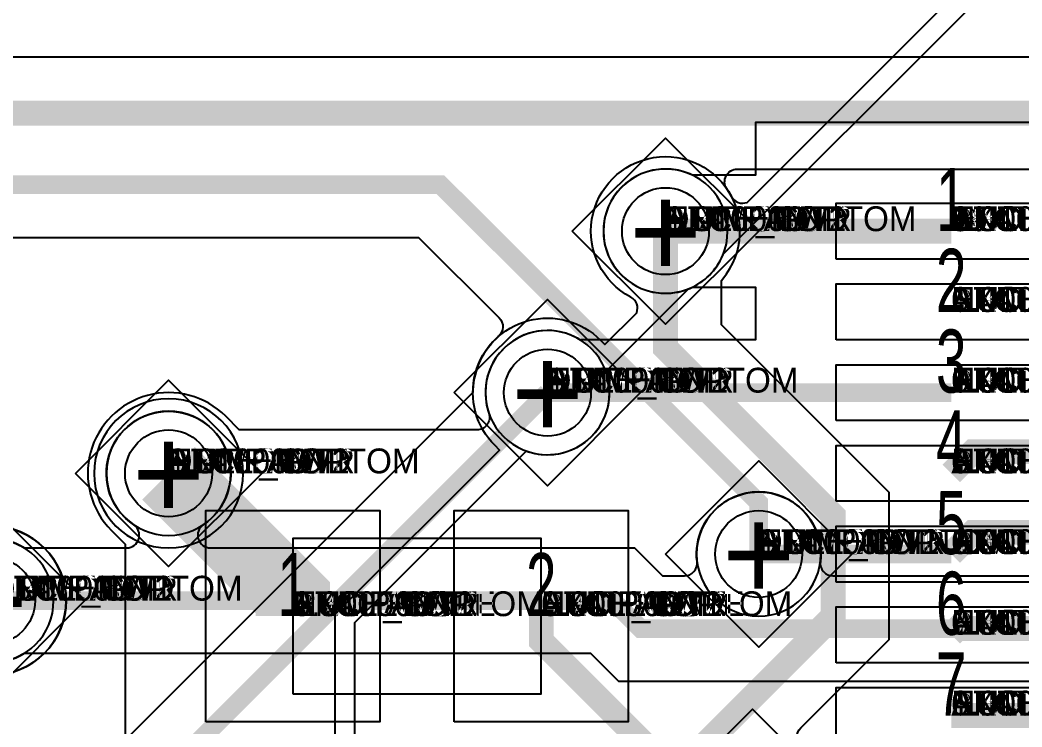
# Model space of a CAD drawing. Extents: x 0 to 323, y 0 to 320.
# Drawn here: x 84.2 to 92.27, y 82.71 to 88.4 of the extents above; entities that cross this region are included whole.
import ezdxf
from ezdxf.enums import TextEntityAlignment as Align

# ---------------------------------------------------------------- set-up
doc = ezdxf.new("R2010")
doc.units = 0
doc.header["$MEASUREMENT"] = 0
doc.layers.get('0').update_dxf_attribs({"linetype": 'CONTINUOUS'})
for name, color, linetype in [('CDN_FIGURES', 7, 'CONTINUOUS'), ('ETCH_BOTTOM', 7, 'CONTINUOUS'), ('ETCH_GND', 3, 'CONTINUOUS'), ('ETCH_INT1', 4, 'CONTINUOUS'), ('ETCH_INT2', 5, 'CONTINUOUS'), ('ETCH_PWR', 6, 'CONTINUOUS'), ('ETCH_TOP', 2, 'CONTINUOUS'), ('MANUFACTURING_NCLEGEND-1-6', 8, 'CONTINUOUS'), ('PACKAGE_GEOMETRY_ASSEMBLY_TOP', 11, 'CONTINUOUS'), ('PACKAGE_GEOMETRY_PIN_NUMBER', 9, 'CONTINUOUS')]:
    doc.layers.add(name, color=color, linetype=linetype)

# ---------------------------------------------------------------- blocks, each defined once
blk = doc.blocks.new('PAD_INFO')
for tag in ['SHAPE_TYPE', 'PAD_HEIGHT', 'PAD_LAYER', 'PAD_TYPE', 'PAD_WIDTH']:
    blk.add_attdef(tag, (0, 0), '', height=0.2)
at = {"flags": 2}
blk.add_attdef('CDN_TYPE', (0, 0), '', height=0.2, dxfattribs=at)
blk = doc.blocks.new('DRILL_INFO')
at = {"flags": 2}
blk.add_attdef('CDN_TYPE', (0, 0), '', height=0.2, dxfattribs=at)
for tag in ['FSHAPE', 'FCHAR', 'DRILL_HEIGHT', 'DIAMETER', 'PLATED', 'DRILL_WIDTH']:
    blk.add_attdef(tag, (0, 0), '', height=0.2)
blk = doc.blocks.new('VIA0700X0300')
at = {"layer": 'ETCH_BOTTOM'}
blk.add_circle((0, 0), 0.35, dxfattribs=at)
at = {"layer": 'ETCH_GND'}
blk.add_circle((0, 0), 0.35, dxfattribs=at)
at = {"layer": 'ETCH_INT1'}
blk.add_circle((0, 0), 0.35, dxfattribs=at)
at = {"layer": 'ETCH_INT2'}
blk.add_circle((0, 0), 0.35, dxfattribs=at)
at = {"layer": 'ETCH_PWR'}
blk.add_circle((0, 0), 0.35, dxfattribs=at)
at = {"layer": 'ETCH_TOP'}
blk.add_circle((0, 0), 0.35, dxfattribs=at)
ref = blk.add_blockref('PAD_INFO', (0, 0))
ref.add_attrib('PAD_LAYER', 'ETCH_TOP', (0, 0), dxfattribs={"height": 0.2})
ref.add_attrib('SHAPE_TYPE', 'NULL', (0, 0), dxfattribs={"height": 0.2})
ref.add_attrib('PAD_TYPE', 'ANTIPAD', (0, 0), dxfattribs={"height": 0.2})
ref.add_attrib('PAD_WIDTH', '0.000000', (0, 0), dxfattribs={"height": 0.2})
ref.add_attrib('PAD_HEIGHT', '0.000000', (0, 0), dxfattribs={"height": 0.2})
ref = blk.add_blockref('PAD_INFO', (0, 0))
ref.add_attrib('PAD_LAYER', 'ETCH_GND', (0, 0), dxfattribs={"height": 0.2})
ref.add_attrib('SHAPE_TYPE', 'NULL', (0, 0), dxfattribs={"height": 0.2})
ref.add_attrib('PAD_TYPE', 'ANTIPAD', (0, 0), dxfattribs={"height": 0.2})
ref.add_attrib('PAD_WIDTH', '0.000000', (0, 0), dxfattribs={"height": 0.2})
ref.add_attrib('PAD_HEIGHT', '0.000000', (0, 0), dxfattribs={"height": 0.2})
ref = blk.add_blockref('PAD_INFO', (0, 0))
ref.add_attrib('PAD_LAYER', 'ETCH_INT1', (0, 0), dxfattribs={"height": 0.2})
ref.add_attrib('SHAPE_TYPE', 'NULL', (0, 0), dxfattribs={"height": 0.2})
ref.add_attrib('PAD_TYPE', 'ANTIPAD', (0, 0), dxfattribs={"height": 0.2})
ref.add_attrib('PAD_WIDTH', '0.000000', (0, 0), dxfattribs={"height": 0.2})
ref.add_attrib('PAD_HEIGHT', '0.000000', (0, 0), dxfattribs={"height": 0.2})
ref = blk.add_blockref('PAD_INFO', (0, 0))
ref.add_attrib('PAD_LAYER', 'ETCH_INT2', (0, 0), dxfattribs={"height": 0.2})
ref.add_attrib('SHAPE_TYPE', 'NULL', (0, 0), dxfattribs={"height": 0.2})
ref.add_attrib('PAD_TYPE', 'ANTIPAD', (0, 0), dxfattribs={"height": 0.2})
ref.add_attrib('PAD_WIDTH', '0.000000', (0, 0), dxfattribs={"height": 0.2})
ref.add_attrib('PAD_HEIGHT', '0.000000', (0, 0), dxfattribs={"height": 0.2})
ref = blk.add_blockref('PAD_INFO', (0, 0))
ref.add_attrib('PAD_LAYER', 'ETCH_PWR', (0, 0), dxfattribs={"height": 0.2})
ref.add_attrib('SHAPE_TYPE', 'NULL', (0, 0), dxfattribs={"height": 0.2})
ref.add_attrib('PAD_TYPE', 'ANTIPAD', (0, 0), dxfattribs={"height": 0.2})
ref.add_attrib('PAD_WIDTH', '0.000000', (0, 0), dxfattribs={"height": 0.2})
ref.add_attrib('PAD_HEIGHT', '0.000000', (0, 0), dxfattribs={"height": 0.2})
ref = blk.add_blockref('PAD_INFO', (0, 0))
ref.add_attrib('PAD_LAYER', 'ETCH_BOTTOM', (0, 0), dxfattribs={"height": 0.2})
ref.add_attrib('SHAPE_TYPE', 'NULL', (0, 0), dxfattribs={"height": 0.2})
ref.add_attrib('PAD_TYPE', 'ANTIPAD', (0, 0), dxfattribs={"height": 0.2})
ref.add_attrib('PAD_WIDTH', '0.000000', (0, 0), dxfattribs={"height": 0.2})
ref.add_attrib('PAD_HEIGHT', '0.000000', (0, 0), dxfattribs={"height": 0.2})
ref = blk.add_blockref('PAD_INFO', (0, 0))
ref.add_attrib('PAD_LAYER', 'ETCH_TOP', (0, 0), dxfattribs={"height": 0.2})
ref.add_attrib('SHAPE_TYPE', 'NULL', (0, 0), dxfattribs={"height": 0.2})
ref.add_attrib('PAD_TYPE', 'THERMAL', (0, 0), dxfattribs={"height": 0.2})
ref.add_attrib('PAD_WIDTH', '0.000000', (0, 0), dxfattribs={"height": 0.2})
ref.add_attrib('PAD_HEIGHT', '0.000000', (0, 0), dxfattribs={"height": 0.2})
ref = blk.add_blockref('PAD_INFO', (0, 0))
ref.add_attrib('PAD_LAYER', 'ETCH_GND', (0, 0), dxfattribs={"height": 0.2})
ref.add_attrib('SHAPE_TYPE', 'NULL', (0, 0), dxfattribs={"height": 0.2})
ref.add_attrib('PAD_TYPE', 'THERMAL', (0, 0), dxfattribs={"height": 0.2})
ref.add_attrib('PAD_WIDTH', '0.000000', (0, 0), dxfattribs={"height": 0.2})
ref.add_attrib('PAD_HEIGHT', '0.000000', (0, 0), dxfattribs={"height": 0.2})
ref = blk.add_blockref('PAD_INFO', (0, 0))
ref.add_attrib('PAD_LAYER', 'ETCH_INT1', (0, 0), dxfattribs={"height": 0.2})
ref.add_attrib('SHAPE_TYPE', 'NULL', (0, 0), dxfattribs={"height": 0.2})
ref.add_attrib('PAD_TYPE', 'THERMAL', (0, 0), dxfattribs={"height": 0.2})
ref.add_attrib('PAD_WIDTH', '0.000000', (0, 0), dxfattribs={"height": 0.2})
ref.add_attrib('PAD_HEIGHT', '0.000000', (0, 0), dxfattribs={"height": 0.2})
ref = blk.add_blockref('PAD_INFO', (0, 0))
ref.add_attrib('PAD_LAYER', 'ETCH_INT2', (0, 0), dxfattribs={"height": 0.2})
ref.add_attrib('SHAPE_TYPE', 'NULL', (0, 0), dxfattribs={"height": 0.2})
ref.add_attrib('PAD_TYPE', 'THERMAL', (0, 0), dxfattribs={"height": 0.2})
ref.add_attrib('PAD_WIDTH', '0.000000', (0, 0), dxfattribs={"height": 0.2})
ref.add_attrib('PAD_HEIGHT', '0.000000', (0, 0), dxfattribs={"height": 0.2})
ref = blk.add_blockref('PAD_INFO', (0, 0))
ref.add_attrib('PAD_LAYER', 'ETCH_PWR', (0, 0), dxfattribs={"height": 0.2})
ref.add_attrib('SHAPE_TYPE', 'NULL', (0, 0), dxfattribs={"height": 0.2})
ref.add_attrib('PAD_TYPE', 'THERMAL', (0, 0), dxfattribs={"height": 0.2})
ref.add_attrib('PAD_WIDTH', '0.000000', (0, 0), dxfattribs={"height": 0.2})
ref.add_attrib('PAD_HEIGHT', '0.000000', (0, 0), dxfattribs={"height": 0.2})
ref = blk.add_blockref('PAD_INFO', (0, 0))
ref.add_attrib('PAD_LAYER', 'ETCH_BOTTOM', (0, 0), dxfattribs={"height": 0.2})
ref.add_attrib('SHAPE_TYPE', 'NULL', (0, 0), dxfattribs={"height": 0.2})
ref.add_attrib('PAD_TYPE', 'THERMAL', (0, 0), dxfattribs={"height": 0.2})
ref.add_attrib('PAD_WIDTH', '0.000000', (0, 0), dxfattribs={"height": 0.2})
ref.add_attrib('PAD_HEIGHT', '0.000000', (0, 0), dxfattribs={"height": 0.2})
ref = blk.add_blockref('PAD_INFO', (0, 0))
ref.add_attrib('PAD_LAYER', 'ETCH_TOP', (0, 0), dxfattribs={"height": 0.2})
ref.add_attrib('SHAPE_TYPE', 'CIRCLE', (0, 0), dxfattribs={"height": 0.2})
ref.add_attrib('PAD_TYPE', 'REGULAR', (0, 0), dxfattribs={"height": 0.2})
ref.add_attrib('PAD_WIDTH', '0.700000', (0, 0), dxfattribs={"height": 0.2})
ref.add_attrib('PAD_HEIGHT', '0.700000', (0, 0), dxfattribs={"height": 0.2})
ref = blk.add_blockref('PAD_INFO', (0, 0))
ref.add_attrib('PAD_LAYER', 'ETCH_GND', (0, 0), dxfattribs={"height": 0.2})
ref.add_attrib('SHAPE_TYPE', 'CIRCLE', (0, 0), dxfattribs={"height": 0.2})
ref.add_attrib('PAD_TYPE', 'REGULAR', (0, 0), dxfattribs={"height": 0.2})
ref.add_attrib('PAD_WIDTH', '0.700000', (0, 0), dxfattribs={"height": 0.2})
ref.add_attrib('PAD_HEIGHT', '0.700000', (0, 0), dxfattribs={"height": 0.2})
ref = blk.add_blockref('PAD_INFO', (0, 0))
ref.add_attrib('PAD_LAYER', 'ETCH_INT1', (0, 0), dxfattribs={"height": 0.2})
ref.add_attrib('SHAPE_TYPE', 'CIRCLE', (0, 0), dxfattribs={"height": 0.2})
ref.add_attrib('PAD_TYPE', 'REGULAR', (0, 0), dxfattribs={"height": 0.2})
ref.add_attrib('PAD_WIDTH', '0.700000', (0, 0), dxfattribs={"height": 0.2})
ref.add_attrib('PAD_HEIGHT', '0.700000', (0, 0), dxfattribs={"height": 0.2})
ref = blk.add_blockref('PAD_INFO', (0, 0))
ref.add_attrib('PAD_LAYER', 'ETCH_INT2', (0, 0), dxfattribs={"height": 0.2})
ref.add_attrib('SHAPE_TYPE', 'CIRCLE', (0, 0), dxfattribs={"height": 0.2})
ref.add_attrib('PAD_TYPE', 'REGULAR', (0, 0), dxfattribs={"height": 0.2})
ref.add_attrib('PAD_WIDTH', '0.700000', (0, 0), dxfattribs={"height": 0.2})
ref.add_attrib('PAD_HEIGHT', '0.700000', (0, 0), dxfattribs={"height": 0.2})
ref = blk.add_blockref('PAD_INFO', (0, 0))
ref.add_attrib('PAD_LAYER', 'ETCH_PWR', (0, 0), dxfattribs={"height": 0.2})
ref.add_attrib('SHAPE_TYPE', 'CIRCLE', (0, 0), dxfattribs={"height": 0.2})
ref.add_attrib('PAD_TYPE', 'REGULAR', (0, 0), dxfattribs={"height": 0.2})
ref.add_attrib('PAD_WIDTH', '0.700000', (0, 0), dxfattribs={"height": 0.2})
ref.add_attrib('PAD_HEIGHT', '0.700000', (0, 0), dxfattribs={"height": 0.2})
ref = blk.add_blockref('PAD_INFO', (0, 0))
ref.add_attrib('PAD_LAYER', 'ETCH_BOTTOM', (0, 0), dxfattribs={"height": 0.2})
ref.add_attrib('SHAPE_TYPE', 'CIRCLE', (0, 0), dxfattribs={"height": 0.2})
ref.add_attrib('PAD_TYPE', 'REGULAR', (0, 0), dxfattribs={"height": 0.2})
ref.add_attrib('PAD_WIDTH', '0.700000', (0, 0), dxfattribs={"height": 0.2})
ref.add_attrib('PAD_HEIGHT', '0.700000', (0, 0), dxfattribs={"height": 0.2})
ref = blk.add_blockref('DRILL_INFO', (0, 0))
ref.add_attrib('DIAMETER', '0.300000', (0, 0), dxfattribs={"height": 0.2})
ref.add_attrib('PLATED', 'PLATED', (0, 0), dxfattribs={"height": 0.2})
ref.add_attrib('FSHAPE', 'DIAMOND', (0, 0), dxfattribs={"height": 0.2})
ref.add_attrib('FCHAR', '+', (0, 0), dxfattribs={"height": 0.2})
ref.add_attrib('DRILL_WIDTH', '1.500000', (0, 0), dxfattribs={"height": 0.2})
ref.add_attrib('DRILL_HEIGHT', '1.500000', (0, 0), dxfattribs={"height": 0.2})
for tag in ['CDN_TYPE', 'PIN']:
    blk.add_attdef(tag, (0, 0), '', height=0.2)
at = {"flags": 2}
for tag in ['PSTKNAME', 'BBV']:
    blk.add_attdef(tag, (0, 0), '', height=0.2, dxfattribs=at)
blk = doc.blocks.new('FIGURE_DIAMOND')
at = {"layer": 'CDN_FIGURES'}
blk.add_lwpolyline([(-0.5, 0), (0, 0.5), (0.5, 0), (0, -0.5)], close=True, dxfattribs=at)
blk = doc.blocks.new('RC1850X0450TS_NS')
at = {"layer": 'ETCH_TOP'}
blk.add_lwpolyline([(-0.925, -0.225), (-0.925, 0.225), (0.925, 0.225), (0.925, -0.225)], close=True, dxfattribs=at)
ref = blk.add_blockref('PAD_INFO', (0, 0))
ref.add_attrib('PAD_LAYER', 'ETCH_TOP', (0, 0), dxfattribs={"height": 0.2})
ref.add_attrib('SHAPE_TYPE', 'NULL', (0, 0), dxfattribs={"height": 0.2})
ref.add_attrib('PAD_TYPE', 'ANTIPAD', (0, 0), dxfattribs={"height": 0.2})
ref.add_attrib('PAD_WIDTH', '0.000000', (0, 0), dxfattribs={"height": 0.2})
ref.add_attrib('PAD_HEIGHT', '0.000000', (0, 0), dxfattribs={"height": 0.2})
ref = blk.add_blockref('PAD_INFO', (0, 0))
ref.add_attrib('PAD_LAYER', 'ETCH_GND', (0, 0), dxfattribs={"height": 0.2})
ref.add_attrib('SHAPE_TYPE', 'NULL', (0, 0), dxfattribs={"height": 0.2})
ref.add_attrib('PAD_TYPE', 'ANTIPAD', (0, 0), dxfattribs={"height": 0.2})
ref.add_attrib('PAD_WIDTH', '0.000000', (0, 0), dxfattribs={"height": 0.2})
ref.add_attrib('PAD_HEIGHT', '0.000000', (0, 0), dxfattribs={"height": 0.2})
ref = blk.add_blockref('PAD_INFO', (0, 0))
ref.add_attrib('PAD_LAYER', 'ETCH_INT1', (0, 0), dxfattribs={"height": 0.2})
ref.add_attrib('SHAPE_TYPE', 'NULL', (0, 0), dxfattribs={"height": 0.2})
ref.add_attrib('PAD_TYPE', 'ANTIPAD', (0, 0), dxfattribs={"height": 0.2})
ref.add_attrib('PAD_WIDTH', '0.000000', (0, 0), dxfattribs={"height": 0.2})
ref.add_attrib('PAD_HEIGHT', '0.000000', (0, 0), dxfattribs={"height": 0.2})
ref = blk.add_blockref('PAD_INFO', (0, 0))
ref.add_attrib('PAD_LAYER', 'ETCH_INT2', (0, 0), dxfattribs={"height": 0.2})
ref.add_attrib('SHAPE_TYPE', 'NULL', (0, 0), dxfattribs={"height": 0.2})
ref.add_attrib('PAD_TYPE', 'ANTIPAD', (0, 0), dxfattribs={"height": 0.2})
ref.add_attrib('PAD_WIDTH', '0.000000', (0, 0), dxfattribs={"height": 0.2})
ref.add_attrib('PAD_HEIGHT', '0.000000', (0, 0), dxfattribs={"height": 0.2})
ref = blk.add_blockref('PAD_INFO', (0, 0))
ref.add_attrib('PAD_LAYER', 'ETCH_PWR', (0, 0), dxfattribs={"height": 0.2})
ref.add_attrib('SHAPE_TYPE', 'NULL', (0, 0), dxfattribs={"height": 0.2})
ref.add_attrib('PAD_TYPE', 'ANTIPAD', (0, 0), dxfattribs={"height": 0.2})
ref.add_attrib('PAD_WIDTH', '0.000000', (0, 0), dxfattribs={"height": 0.2})
ref.add_attrib('PAD_HEIGHT', '0.000000', (0, 0), dxfattribs={"height": 0.2})
ref = blk.add_blockref('PAD_INFO', (0, 0))
ref.add_attrib('PAD_LAYER', 'ETCH_BOTTOM', (0, 0), dxfattribs={"height": 0.2})
ref.add_attrib('SHAPE_TYPE', 'NULL', (0, 0), dxfattribs={"height": 0.2})
ref.add_attrib('PAD_TYPE', 'ANTIPAD', (0, 0), dxfattribs={"height": 0.2})
ref.add_attrib('PAD_WIDTH', '0.000000', (0, 0), dxfattribs={"height": 0.2})
ref.add_attrib('PAD_HEIGHT', '0.000000', (0, 0), dxfattribs={"height": 0.2})
ref = blk.add_blockref('PAD_INFO', (0, 0))
ref.add_attrib('PAD_LAYER', 'ETCH_TOP', (0, 0), dxfattribs={"height": 0.2})
ref.add_attrib('SHAPE_TYPE', 'NULL', (0, 0), dxfattribs={"height": 0.2})
ref.add_attrib('PAD_TYPE', 'THERMAL', (0, 0), dxfattribs={"height": 0.2})
ref.add_attrib('PAD_WIDTH', '0.000000', (0, 0), dxfattribs={"height": 0.2})
ref.add_attrib('PAD_HEIGHT', '0.000000', (0, 0), dxfattribs={"height": 0.2})
ref = blk.add_blockref('PAD_INFO', (0, 0))
ref.add_attrib('PAD_LAYER', 'ETCH_GND', (0, 0), dxfattribs={"height": 0.2})
ref.add_attrib('SHAPE_TYPE', 'NULL', (0, 0), dxfattribs={"height": 0.2})
ref.add_attrib('PAD_TYPE', 'THERMAL', (0, 0), dxfattribs={"height": 0.2})
ref.add_attrib('PAD_WIDTH', '0.000000', (0, 0), dxfattribs={"height": 0.2})
ref.add_attrib('PAD_HEIGHT', '0.000000', (0, 0), dxfattribs={"height": 0.2})
ref = blk.add_blockref('PAD_INFO', (0, 0))
ref.add_attrib('PAD_LAYER', 'ETCH_INT1', (0, 0), dxfattribs={"height": 0.2})
ref.add_attrib('SHAPE_TYPE', 'NULL', (0, 0), dxfattribs={"height": 0.2})
ref.add_attrib('PAD_TYPE', 'THERMAL', (0, 0), dxfattribs={"height": 0.2})
ref.add_attrib('PAD_WIDTH', '0.000000', (0, 0), dxfattribs={"height": 0.2})
ref.add_attrib('PAD_HEIGHT', '0.000000', (0, 0), dxfattribs={"height": 0.2})
ref = blk.add_blockref('PAD_INFO', (0, 0))
ref.add_attrib('PAD_LAYER', 'ETCH_INT2', (0, 0), dxfattribs={"height": 0.2})
ref.add_attrib('SHAPE_TYPE', 'NULL', (0, 0), dxfattribs={"height": 0.2})
ref.add_attrib('PAD_TYPE', 'THERMAL', (0, 0), dxfattribs={"height": 0.2})
ref.add_attrib('PAD_WIDTH', '0.000000', (0, 0), dxfattribs={"height": 0.2})
ref.add_attrib('PAD_HEIGHT', '0.000000', (0, 0), dxfattribs={"height": 0.2})
ref = blk.add_blockref('PAD_INFO', (0, 0))
ref.add_attrib('PAD_LAYER', 'ETCH_PWR', (0, 0), dxfattribs={"height": 0.2})
ref.add_attrib('SHAPE_TYPE', 'NULL', (0, 0), dxfattribs={"height": 0.2})
ref.add_attrib('PAD_TYPE', 'THERMAL', (0, 0), dxfattribs={"height": 0.2})
ref.add_attrib('PAD_WIDTH', '0.000000', (0, 0), dxfattribs={"height": 0.2})
ref.add_attrib('PAD_HEIGHT', '0.000000', (0, 0), dxfattribs={"height": 0.2})
ref = blk.add_blockref('PAD_INFO', (0, 0))
ref.add_attrib('PAD_LAYER', 'ETCH_BOTTOM', (0, 0), dxfattribs={"height": 0.2})
ref.add_attrib('SHAPE_TYPE', 'NULL', (0, 0), dxfattribs={"height": 0.2})
ref.add_attrib('PAD_TYPE', 'THERMAL', (0, 0), dxfattribs={"height": 0.2})
ref.add_attrib('PAD_WIDTH', '0.000000', (0, 0), dxfattribs={"height": 0.2})
ref.add_attrib('PAD_HEIGHT', '0.000000', (0, 0), dxfattribs={"height": 0.2})
ref = blk.add_blockref('PAD_INFO', (0, 0))
ref.add_attrib('PAD_LAYER', 'ETCH_TOP', (0, 0), dxfattribs={"height": 0.2})
ref.add_attrib('SHAPE_TYPE', 'RECTANGLE', (0, 0), dxfattribs={"height": 0.2})
ref.add_attrib('PAD_TYPE', 'REGULAR', (0, 0), dxfattribs={"height": 0.2})
ref.add_attrib('PAD_WIDTH', '1.850000', (0, 0), dxfattribs={"height": 0.2})
ref.add_attrib('PAD_HEIGHT', '0.450000', (0, 0), dxfattribs={"height": 0.2})
ref = blk.add_blockref('PAD_INFO', (0, 0))
ref.add_attrib('PAD_LAYER', 'ETCH_GND', (0, 0), dxfattribs={"height": 0.2})
ref.add_attrib('SHAPE_TYPE', 'NULL', (0, 0), dxfattribs={"height": 0.2})
ref.add_attrib('PAD_TYPE', 'REGULAR', (0, 0), dxfattribs={"height": 0.2})
ref.add_attrib('PAD_WIDTH', '0.000000', (0, 0), dxfattribs={"height": 0.2})
ref.add_attrib('PAD_HEIGHT', '0.000000', (0, 0), dxfattribs={"height": 0.2})
ref = blk.add_blockref('PAD_INFO', (0, 0))
ref.add_attrib('PAD_LAYER', 'ETCH_INT1', (0, 0), dxfattribs={"height": 0.2})
ref.add_attrib('SHAPE_TYPE', 'NULL', (0, 0), dxfattribs={"height": 0.2})
ref.add_attrib('PAD_TYPE', 'REGULAR', (0, 0), dxfattribs={"height": 0.2})
ref.add_attrib('PAD_WIDTH', '0.000000', (0, 0), dxfattribs={"height": 0.2})
ref.add_attrib('PAD_HEIGHT', '0.000000', (0, 0), dxfattribs={"height": 0.2})
ref = blk.add_blockref('PAD_INFO', (0, 0))
ref.add_attrib('PAD_LAYER', 'ETCH_INT2', (0, 0), dxfattribs={"height": 0.2})
ref.add_attrib('SHAPE_TYPE', 'NULL', (0, 0), dxfattribs={"height": 0.2})
ref.add_attrib('PAD_TYPE', 'REGULAR', (0, 0), dxfattribs={"height": 0.2})
ref.add_attrib('PAD_WIDTH', '0.000000', (0, 0), dxfattribs={"height": 0.2})
ref.add_attrib('PAD_HEIGHT', '0.000000', (0, 0), dxfattribs={"height": 0.2})
ref = blk.add_blockref('PAD_INFO', (0, 0))
ref.add_attrib('PAD_LAYER', 'ETCH_PWR', (0, 0), dxfattribs={"height": 0.2})
ref.add_attrib('SHAPE_TYPE', 'NULL', (0, 0), dxfattribs={"height": 0.2})
ref.add_attrib('PAD_TYPE', 'REGULAR', (0, 0), dxfattribs={"height": 0.2})
ref.add_attrib('PAD_WIDTH', '0.000000', (0, 0), dxfattribs={"height": 0.2})
ref.add_attrib('PAD_HEIGHT', '0.000000', (0, 0), dxfattribs={"height": 0.2})
ref = blk.add_blockref('PAD_INFO', (0, 0))
ref.add_attrib('PAD_LAYER', 'ETCH_BOTTOM', (0, 0), dxfattribs={"height": 0.2})
ref.add_attrib('SHAPE_TYPE', 'NULL', (0, 0), dxfattribs={"height": 0.2})
ref.add_attrib('PAD_TYPE', 'REGULAR', (0, 0), dxfattribs={"height": 0.2})
ref.add_attrib('PAD_WIDTH', '0.000000', (0, 0), dxfattribs={"height": 0.2})
ref.add_attrib('PAD_HEIGHT', '0.000000', (0, 0), dxfattribs={"height": 0.2})
ref = blk.add_blockref('DRILL_INFO', (0, 0))
ref.add_attrib('DIAMETER', '0.000000', (0, 0), dxfattribs={"height": 0.2})
ref.add_attrib('PLATED', 'PLATED', (0, 0), dxfattribs={"height": 0.2})
ref.add_attrib('FSHAPE', 'NULL', (0, 0), dxfattribs={"height": 0.2})
ref.add_attrib('DRILL_WIDTH', '0.000000', (0, 0), dxfattribs={"height": 0.2})
ref.add_attrib('DRILL_HEIGHT', '0.000000', (0, 0), dxfattribs={"height": 0.2})
for tag in ['CDN_TYPE', 'PIN']:
    blk.add_attdef(tag, (0, 0), '', height=0.2)
at = {"flags": 2}
for tag in ['PSTKNAME', 'BBV']:
    blk.add_attdef(tag, (0, 0), '', height=0.2, dxfattribs=at)
blk = doc.blocks.new('F152')
at = {"layer": 'ETCH_TOP'}
ref = blk.add_blockref('RC1850X0450TS_NS', (0, 0), dxfattribs=at)
ref.add_attrib('CDN_TYPE', 'PIN', (0, 0), dxfattribs={"height": 0.2})
ref.add_attrib('PIN', '1', (0, 0), dxfattribs={"height": 0.2})
ref = blk.add_blockref('RC1850X0450TS_NS', (0, -5.85), dxfattribs=at)
ref.add_attrib('CDN_TYPE', 'PIN', (0, 0), dxfattribs={"height": 0.2})
ref.add_attrib('PIN', '10', (0, 0), dxfattribs={"height": 0.2})
ref = blk.add_blockref('RC1850X0450TS_NS', (0, -5.2), dxfattribs=at)
ref.add_attrib('CDN_TYPE', 'PIN', (0, 0), dxfattribs={"height": 0.2})
ref.add_attrib('PIN', '9', (0, 0), dxfattribs={"height": 0.2})
ref = blk.add_blockref('RC1850X0450TS_NS', (0, -4.55), dxfattribs=at)
ref.add_attrib('CDN_TYPE', 'PIN', (0, 0), dxfattribs={"height": 0.2})
ref.add_attrib('PIN', '8', (0, 0), dxfattribs={"height": 0.2})
ref = blk.add_blockref('RC1850X0450TS_NS', (0, -3.25), dxfattribs=at)
ref.add_attrib('CDN_TYPE', 'PIN', (0, 0), dxfattribs={"height": 0.2})
ref.add_attrib('PIN', '6', (0, 0), dxfattribs={"height": 0.2})
ref = blk.add_blockref('RC1850X0450TS_NS', (0, -1.3), dxfattribs=at)
ref.add_attrib('CDN_TYPE', 'PIN', (0, 0), dxfattribs={"height": 0.2})
ref.add_attrib('PIN', '3', (0, 0), dxfattribs={"height": 0.2})
ref = blk.add_blockref('RC1850X0450TS_NS', (0, -0.65), dxfattribs=at)
ref.add_attrib('CDN_TYPE', 'PIN', (0, 0), dxfattribs={"height": 0.2})
ref.add_attrib('PIN', '2', (0, 0), dxfattribs={"height": 0.2})
ref = blk.add_blockref('RC1850X0450TS_NS', (0, -3.9), dxfattribs=at)
ref.add_attrib('CDN_TYPE', 'PIN', (0, 0), dxfattribs={"height": 0.2})
ref.add_attrib('PIN', '7', (0, 0), dxfattribs={"height": 0.2})
ref = blk.add_blockref('RC1850X0450TS_NS', (0, -2.6), dxfattribs=at)
ref.add_attrib('CDN_TYPE', 'PIN', (0, 0), dxfattribs={"height": 0.2})
ref.add_attrib('PIN', '5', (0, 0), dxfattribs={"height": 0.2})
ref = blk.add_blockref('RC1850X0450TS_NS', (0, -1.95), dxfattribs=at)
ref.add_attrib('CDN_TYPE', 'PIN', (0, 0), dxfattribs={"height": 0.2})
ref.add_attrib('PIN', '4', (0, 0), dxfattribs={"height": 0.2})
ref = blk.add_blockref('RC1850X0450TS_NS', (5.75, 0), dxfattribs=at)
ref.add_attrib('CDN_TYPE', 'PIN', (0, 0), dxfattribs={"height": 0.2})
ref.add_attrib('PIN', '20', (0, 0), dxfattribs={"height": 0.2})
ref = blk.add_blockref('RC1850X0450TS_NS', (5.75, -0.65), dxfattribs=at)
ref.add_attrib('CDN_TYPE', 'PIN', (0, 0), dxfattribs={"height": 0.2})
ref.add_attrib('PIN', '19', (0, 0), dxfattribs={"height": 0.2})
ref = blk.add_blockref('RC1850X0450TS_NS', (5.75, -1.3), dxfattribs=at)
ref.add_attrib('CDN_TYPE', 'PIN', (0, 0), dxfattribs={"height": 0.2})
ref.add_attrib('PIN', '18', (0, 0), dxfattribs={"height": 0.2})
ref = blk.add_blockref('RC1850X0450TS_NS', (5.75, -2.6), dxfattribs=at)
ref.add_attrib('CDN_TYPE', 'PIN', (0, 0), dxfattribs={"height": 0.2})
ref.add_attrib('PIN', '16', (0, 0), dxfattribs={"height": 0.2})
ref = blk.add_blockref('RC1850X0450TS_NS', (5.75, -4.55), dxfattribs=at)
ref.add_attrib('CDN_TYPE', 'PIN', (0, 0), dxfattribs={"height": 0.2})
ref.add_attrib('PIN', '13', (0, 0), dxfattribs={"height": 0.2})
ref = blk.add_blockref('RC1850X0450TS_NS', (5.75, -5.2), dxfattribs=at)
ref.add_attrib('CDN_TYPE', 'PIN', (0, 0), dxfattribs={"height": 0.2})
ref.add_attrib('PIN', '12', (0, 0), dxfattribs={"height": 0.2})
ref = blk.add_blockref('RC1850X0450TS_NS', (5.75, -1.95), dxfattribs=at)
ref.add_attrib('CDN_TYPE', 'PIN', (0, 0), dxfattribs={"height": 0.2})
ref.add_attrib('PIN', '17', (0, 0), dxfattribs={"height": 0.2})
ref = blk.add_blockref('RC1850X0450TS_NS', (5.75, -3.25), dxfattribs=at)
ref.add_attrib('CDN_TYPE', 'PIN', (0, 0), dxfattribs={"height": 0.2})
ref.add_attrib('PIN', '15', (0, 0), dxfattribs={"height": 0.2})
ref = blk.add_blockref('RC1850X0450TS_NS', (5.75, -3.9), dxfattribs=at)
ref.add_attrib('CDN_TYPE', 'PIN', (0, 0), dxfattribs={"height": 0.2})
ref.add_attrib('PIN', '14', (0, 0), dxfattribs={"height": 0.2})
ref = blk.add_blockref('RC1850X0450TS_NS', (5.75, -5.85), dxfattribs=at)
ref.add_attrib('CDN_TYPE', 'PIN', (0, 0), dxfattribs={"height": 0.2})
ref.add_attrib('PIN', '11', (0, 0), dxfattribs={"height": 0.2})
at = {"flags": 2}
for tag in ['SYMBOL_TYPE', 'CDN_TYPE', 'REFDES']:
    blk.add_attdef(tag, (0, 0), '', height=0.2, dxfattribs=at)
blk = doc.blocks.new('RC1400X1700TS')
at = {"layer": 'ETCH_TOP'}
blk.add_lwpolyline([(-0.7, -0.85), (-0.7, 0.85), (0.7, 0.85), (0.7, -0.85)], close=True, dxfattribs=at)
ref = blk.add_blockref('PAD_INFO', (0, 0))
ref.add_attrib('PAD_LAYER', 'ETCH_TOP', (0, 0), dxfattribs={"height": 0.2})
ref.add_attrib('SHAPE_TYPE', 'NULL', (0, 0), dxfattribs={"height": 0.2})
ref.add_attrib('PAD_TYPE', 'ANTIPAD', (0, 0), dxfattribs={"height": 0.2})
ref.add_attrib('PAD_WIDTH', '0.000000', (0, 0), dxfattribs={"height": 0.2})
ref.add_attrib('PAD_HEIGHT', '0.000000', (0, 0), dxfattribs={"height": 0.2})
ref = blk.add_blockref('PAD_INFO', (0, 0))
ref.add_attrib('PAD_LAYER', 'ETCH_GND', (0, 0), dxfattribs={"height": 0.2})
ref.add_attrib('SHAPE_TYPE', 'NULL', (0, 0), dxfattribs={"height": 0.2})
ref.add_attrib('PAD_TYPE', 'ANTIPAD', (0, 0), dxfattribs={"height": 0.2})
ref.add_attrib('PAD_WIDTH', '0.000000', (0, 0), dxfattribs={"height": 0.2})
ref.add_attrib('PAD_HEIGHT', '0.000000', (0, 0), dxfattribs={"height": 0.2})
ref = blk.add_blockref('PAD_INFO', (0, 0))
ref.add_attrib('PAD_LAYER', 'ETCH_INT1', (0, 0), dxfattribs={"height": 0.2})
ref.add_attrib('SHAPE_TYPE', 'NULL', (0, 0), dxfattribs={"height": 0.2})
ref.add_attrib('PAD_TYPE', 'ANTIPAD', (0, 0), dxfattribs={"height": 0.2})
ref.add_attrib('PAD_WIDTH', '0.000000', (0, 0), dxfattribs={"height": 0.2})
ref.add_attrib('PAD_HEIGHT', '0.000000', (0, 0), dxfattribs={"height": 0.2})
ref = blk.add_blockref('PAD_INFO', (0, 0))
ref.add_attrib('PAD_LAYER', 'ETCH_INT2', (0, 0), dxfattribs={"height": 0.2})
ref.add_attrib('SHAPE_TYPE', 'NULL', (0, 0), dxfattribs={"height": 0.2})
ref.add_attrib('PAD_TYPE', 'ANTIPAD', (0, 0), dxfattribs={"height": 0.2})
ref.add_attrib('PAD_WIDTH', '0.000000', (0, 0), dxfattribs={"height": 0.2})
ref.add_attrib('PAD_HEIGHT', '0.000000', (0, 0), dxfattribs={"height": 0.2})
ref = blk.add_blockref('PAD_INFO', (0, 0))
ref.add_attrib('PAD_LAYER', 'ETCH_PWR', (0, 0), dxfattribs={"height": 0.2})
ref.add_attrib('SHAPE_TYPE', 'NULL', (0, 0), dxfattribs={"height": 0.2})
ref.add_attrib('PAD_TYPE', 'ANTIPAD', (0, 0), dxfattribs={"height": 0.2})
ref.add_attrib('PAD_WIDTH', '0.000000', (0, 0), dxfattribs={"height": 0.2})
ref.add_attrib('PAD_HEIGHT', '0.000000', (0, 0), dxfattribs={"height": 0.2})
ref = blk.add_blockref('PAD_INFO', (0, 0))
ref.add_attrib('PAD_LAYER', 'ETCH_BOTTOM', (0, 0), dxfattribs={"height": 0.2})
ref.add_attrib('SHAPE_TYPE', 'NULL', (0, 0), dxfattribs={"height": 0.2})
ref.add_attrib('PAD_TYPE', 'ANTIPAD', (0, 0), dxfattribs={"height": 0.2})
ref.add_attrib('PAD_WIDTH', '0.000000', (0, 0), dxfattribs={"height": 0.2})
ref.add_attrib('PAD_HEIGHT', '0.000000', (0, 0), dxfattribs={"height": 0.2})
ref = blk.add_blockref('PAD_INFO', (0, 0))
ref.add_attrib('PAD_LAYER', 'ETCH_TOP', (0, 0), dxfattribs={"height": 0.2})
ref.add_attrib('SHAPE_TYPE', 'NULL', (0, 0), dxfattribs={"height": 0.2})
ref.add_attrib('PAD_TYPE', 'THERMAL', (0, 0), dxfattribs={"height": 0.2})
ref.add_attrib('PAD_WIDTH', '0.000000', (0, 0), dxfattribs={"height": 0.2})
ref.add_attrib('PAD_HEIGHT', '0.000000', (0, 0), dxfattribs={"height": 0.2})
ref = blk.add_blockref('PAD_INFO', (0, 0))
ref.add_attrib('PAD_LAYER', 'ETCH_GND', (0, 0), dxfattribs={"height": 0.2})
ref.add_attrib('SHAPE_TYPE', 'NULL', (0, 0), dxfattribs={"height": 0.2})
ref.add_attrib('PAD_TYPE', 'THERMAL', (0, 0), dxfattribs={"height": 0.2})
ref.add_attrib('PAD_WIDTH', '0.000000', (0, 0), dxfattribs={"height": 0.2})
ref.add_attrib('PAD_HEIGHT', '0.000000', (0, 0), dxfattribs={"height": 0.2})
ref = blk.add_blockref('PAD_INFO', (0, 0))
ref.add_attrib('PAD_LAYER', 'ETCH_INT1', (0, 0), dxfattribs={"height": 0.2})
ref.add_attrib('SHAPE_TYPE', 'NULL', (0, 0), dxfattribs={"height": 0.2})
ref.add_attrib('PAD_TYPE', 'THERMAL', (0, 0), dxfattribs={"height": 0.2})
ref.add_attrib('PAD_WIDTH', '0.000000', (0, 0), dxfattribs={"height": 0.2})
ref.add_attrib('PAD_HEIGHT', '0.000000', (0, 0), dxfattribs={"height": 0.2})
ref = blk.add_blockref('PAD_INFO', (0, 0))
ref.add_attrib('PAD_LAYER', 'ETCH_INT2', (0, 0), dxfattribs={"height": 0.2})
ref.add_attrib('SHAPE_TYPE', 'NULL', (0, 0), dxfattribs={"height": 0.2})
ref.add_attrib('PAD_TYPE', 'THERMAL', (0, 0), dxfattribs={"height": 0.2})
ref.add_attrib('PAD_WIDTH', '0.000000', (0, 0), dxfattribs={"height": 0.2})
ref.add_attrib('PAD_HEIGHT', '0.000000', (0, 0), dxfattribs={"height": 0.2})
ref = blk.add_blockref('PAD_INFO', (0, 0))
ref.add_attrib('PAD_LAYER', 'ETCH_PWR', (0, 0), dxfattribs={"height": 0.2})
ref.add_attrib('SHAPE_TYPE', 'NULL', (0, 0), dxfattribs={"height": 0.2})
ref.add_attrib('PAD_TYPE', 'THERMAL', (0, 0), dxfattribs={"height": 0.2})
ref.add_attrib('PAD_WIDTH', '0.000000', (0, 0), dxfattribs={"height": 0.2})
ref.add_attrib('PAD_HEIGHT', '0.000000', (0, 0), dxfattribs={"height": 0.2})
ref = blk.add_blockref('PAD_INFO', (0, 0))
ref.add_attrib('PAD_LAYER', 'ETCH_BOTTOM', (0, 0), dxfattribs={"height": 0.2})
ref.add_attrib('SHAPE_TYPE', 'NULL', (0, 0), dxfattribs={"height": 0.2})
ref.add_attrib('PAD_TYPE', 'THERMAL', (0, 0), dxfattribs={"height": 0.2})
ref.add_attrib('PAD_WIDTH', '0.000000', (0, 0), dxfattribs={"height": 0.2})
ref.add_attrib('PAD_HEIGHT', '0.000000', (0, 0), dxfattribs={"height": 0.2})
ref = blk.add_blockref('PAD_INFO', (0, 0))
ref.add_attrib('PAD_LAYER', 'ETCH_GND', (0, 0), dxfattribs={"height": 0.2})
ref.add_attrib('SHAPE_TYPE', 'NULL', (0, 0), dxfattribs={"height": 0.2})
ref.add_attrib('PAD_TYPE', 'REGULAR', (0, 0), dxfattribs={"height": 0.2})
ref.add_attrib('PAD_WIDTH', '0.000000', (0, 0), dxfattribs={"height": 0.2})
ref.add_attrib('PAD_HEIGHT', '0.000000', (0, 0), dxfattribs={"height": 0.2})
ref = blk.add_blockref('PAD_INFO', (0, 0))
ref.add_attrib('PAD_LAYER', 'ETCH_INT1', (0, 0), dxfattribs={"height": 0.2})
ref.add_attrib('SHAPE_TYPE', 'NULL', (0, 0), dxfattribs={"height": 0.2})
ref.add_attrib('PAD_TYPE', 'REGULAR', (0, 0), dxfattribs={"height": 0.2})
ref.add_attrib('PAD_WIDTH', '0.000000', (0, 0), dxfattribs={"height": 0.2})
ref.add_attrib('PAD_HEIGHT', '0.000000', (0, 0), dxfattribs={"height": 0.2})
ref = blk.add_blockref('PAD_INFO', (0, 0))
ref.add_attrib('PAD_LAYER', 'ETCH_INT2', (0, 0), dxfattribs={"height": 0.2})
ref.add_attrib('SHAPE_TYPE', 'NULL', (0, 0), dxfattribs={"height": 0.2})
ref.add_attrib('PAD_TYPE', 'REGULAR', (0, 0), dxfattribs={"height": 0.2})
ref.add_attrib('PAD_WIDTH', '0.000000', (0, 0), dxfattribs={"height": 0.2})
ref.add_attrib('PAD_HEIGHT', '0.000000', (0, 0), dxfattribs={"height": 0.2})
ref = blk.add_blockref('PAD_INFO', (0, 0))
ref.add_attrib('PAD_LAYER', 'ETCH_PWR', (0, 0), dxfattribs={"height": 0.2})
ref.add_attrib('SHAPE_TYPE', 'NULL', (0, 0), dxfattribs={"height": 0.2})
ref.add_attrib('PAD_TYPE', 'REGULAR', (0, 0), dxfattribs={"height": 0.2})
ref.add_attrib('PAD_WIDTH', '0.000000', (0, 0), dxfattribs={"height": 0.2})
ref.add_attrib('PAD_HEIGHT', '0.000000', (0, 0), dxfattribs={"height": 0.2})
ref = blk.add_blockref('PAD_INFO', (0, 0))
ref.add_attrib('PAD_LAYER', 'ETCH_BOTTOM', (0, 0), dxfattribs={"height": 0.2})
ref.add_attrib('SHAPE_TYPE', 'NULL', (0, 0), dxfattribs={"height": 0.2})
ref.add_attrib('PAD_TYPE', 'REGULAR', (0, 0), dxfattribs={"height": 0.2})
ref.add_attrib('PAD_WIDTH', '0.000000', (0, 0), dxfattribs={"height": 0.2})
ref.add_attrib('PAD_HEIGHT', '0.000000', (0, 0), dxfattribs={"height": 0.2})
ref = blk.add_blockref('DRILL_INFO', (0, 0))
ref.add_attrib('DIAMETER', '0.000000', (0, 0), dxfattribs={"height": 0.2})
ref.add_attrib('PLATED', 'PLATED', (0, 0), dxfattribs={"height": 0.2})
ref.add_attrib('FSHAPE', 'NULL', (0, 0), dxfattribs={"height": 0.2})
ref.add_attrib('DRILL_WIDTH', '0.000000', (0, 0), dxfattribs={"height": 0.2})
ref.add_attrib('DRILL_HEIGHT', '0.000000', (0, 0), dxfattribs={"height": 0.2})
ref = blk.add_blockref('PAD_INFO', (0, 0))
ref.add_attrib('PAD_LAYER', 'ETCH_TOP', (0, 0), dxfattribs={"height": 0.2})
ref.add_attrib('SHAPE_TYPE', 'RECTANGLE', (0, 0), dxfattribs={"height": 0.2})
ref.add_attrib('PAD_TYPE', 'REGULAR', (0, 0), dxfattribs={"height": 0.2})
ref.add_attrib('PAD_WIDTH', '1.400000', (0, 0), dxfattribs={"height": 0.2})
ref.add_attrib('PAD_HEIGHT', '1.700000', (0, 0), dxfattribs={"height": 0.2})
for tag in ['CDN_TYPE', 'PIN']:
    blk.add_attdef(tag, (0, 0), '', height=0.2)
at = {"flags": 2}
for tag in ['PSTKNAME', 'BBV']:
    blk.add_attdef(tag, (0, 0), '', height=0.2, dxfattribs=at)
blk = doc.blocks.new('F91')
at = {"layer": 'PACKAGE_GEOMETRY_ASSEMBLY_TOP'}
blk.add_lwpolyline([(0, -0.625), (2, -0.625), (2, 0.625), (0, 0.625)], close=True, dxfattribs=at)
at = {"layer": 'ETCH_TOP'}
ref = blk.add_blockref('RC1400X1700TS', (0, 0), dxfattribs=at)
ref.add_attrib('CDN_TYPE', 'PIN', (0, 0), dxfattribs={"height": 0.2})
ref.add_attrib('PIN', '1', (0, 0), dxfattribs={"height": 0.2})
ref = blk.add_blockref('RC1400X1700TS', (2, 0), dxfattribs=at)
ref.add_attrib('CDN_TYPE', 'PIN', (0, 0), dxfattribs={"height": 0.2})
ref.add_attrib('PIN', '2', (0, 0), dxfattribs={"height": 0.2})
at = {"flags": 2}
for tag in ['SYMBOL_TYPE', 'CDN_TYPE', 'REFDES']:
    blk.add_attdef(tag, (0, 0), '', height=0.2, dxfattribs=at)

msp = doc.modelspace()

# ---------------------------------------------------------------- linework, layer by layer
at = {"layer": 'ETCH_BOTTOM'}
for points, format in [([(67.1198, 110.9199), (89.9421, 110.9199), (100.6113, 100.2508, -0.513867), (100.5844, 100.0881, 1.394973), (101.3881, 99.2844, -0.513867), (101.5508, 99.3113), (106.0612, 94.8009, -0.434813), (106.056, 94.6527, 0.192837), (105.8525, 94.2555), (105.8508, 94.2373), (100.4499, 88.8364), (100.4499, 88.7378), (100.3622, 88.6501), (98.5122, 88.6501), (98.0009, 88.1388, -0.434592), (97.8527, 88.1439, 0.719488), (96.8013, 87.7085, -0.434609), (96.7002, 87.6001), (95.4856, 87.6001, -0.478266), (95.3865, 87.723, 0.874572), (94.2678, 88.1274), (94.2536, 88.1001), (71.4773, 88.1001, -0.604613)], "xyb"), ([(106.45, 94.2, 0.2, 0.2, 0), (100.9, 88.65, 0.2, 0.2, 0), (100.9, 88.5514, 0.2, 0.2, 0), (100.5486, 88.2, 0.2, 0.2, 0), (98.6986, 88.2, 0.2, 0.2, 0), (97.6486, 87.15, 0.2, 0.2, 0), (94.6514, 87.15, 0.2, 0.2, 0), (94.1514, 87.65, 0.2, 0.2, 0), (54.8986, 87.65, 0.2, 0.2, 0), (54.7986, 87.55, 0.2, 0.2, 0), (34.4514, 87.55, 0.2, 0.2, 0), (33.4, 86.4986, 0.2, 0.2, 0), (33.4, 85.4064, 0.2, 0.2, 0), (28.3936, 80.4, 0.2, 0.2, 0), (21.2964, 80.4, 0.2, 0.2, 0), (18.85, 77.9536, 0.2, 0.2, 0), (18.85, 74.81, 0.2, 0.2, 0), (14.739, 70.699, 0.2, 0.2, 0), (14.739, 69.661, 0.2, 0.2, 0)], "xyseb"), ([(93.6501, 79.1511), (90.7004, 82.1008), (90.6997, 82.1207, 0.207983), (90.4939, 82.5527, -0.434592), (90.4888, 82.7009), (91.2001, 83.4122), (91.2001, 84.5961), (89.8501, 85.9461), (89.8501, 86.3027), (89.8618, 86.3168, 0.336052), (89.8939, 87.0409, -0.604613), (89.9773, 87.1999), (93.965, 87.1999)], "xyb"), ([(90.15, 84.1, 0.15, 0.15, 0), (90.15, 84.5132, 0.15, 0.15, 0), (87.5882, 87.075, 0.15, 0.15, 0), (70.975, 87.075, 0.15, 0.15, 0), (56.05, 72.15, 0.15, 0.15, 0)], "xyseb"), ([(89.4, 86.7, 0.2, 0.2, 0), (89.4, 85.7597, 0.2, 0.2, 0), (90.75, 84.4097, 0.2, 0.2, 0), (90.75, 83.5986, 0.2, 0.2, 0), (86.15, 78.9986, 0.2, 0.2, 0), (86.15, 70.0514, 0.2, 0.2, 0), (86.6514, 69.55, 0.2, 0.2, 0), (86.8097, 69.55, 0.2, 0.2, 0), (90.8111, 65.5486, 0.2, 0.2, 0), (90.954, 65.5486, 0.2, 0.2, 0), (91.3, 65.2026, 0.2, 0.2, 0), (91.3, 64.823, 0.2, 0.2, 0), (93.4, 62.723, 0.2, 0.2, 0), (93.4, 61.977, 0.2, 0.2, 0), (92.575, 61.152, 0.2, 0.2, 0), (92.575, 58.125, 0.2, 0.2, 0), (91.4, 56.95, 0.2, 0.2, 0)], "xyseb"), ([(74.2998, 86.6499), (87.4121, 86.6499), (88.0612, 86.0009, -0.434813), (88.056, 85.8527, 0.20795), (87.8503, 85.4207), (87.8496, 85.4008), (84.0499, 81.6011)], "xyb"), ([(90.7, 64.954, 0.15, 0.15, 0), (90.7, 65.0417, 0.15, 0.15, 0), (84.475, 71.2667, 0.15, 0.15, 0), (84.475, 81.425, 0.15, 0.15, 0), (88.45, 85.4, 0.15, 0.15, 0)], "xyseb")]:
    msp.add_lwpolyline(points, format=format, dxfattribs=at)
for points in [[(85.4, 85.3501, 1), (85.4, 84.1499, 1)], [(71.8344, 83.2863, -2.301014), (71.8344, 84.1637), (71.849, 84.1501), (83.551, 84.1501), (83.5656, 84.1637, -2.301014), (83.5656, 83.2863), (83.551, 83.2999), (71.849, 83.2999)]]:
    msp.add_lwpolyline(points, format="xyb", close=True, dxfattribs=at)
at = {"layer": 'ETCH_GND'}
for points in [[(89.9001, 86.7, 1), (88.8999, 86.7, 1)], [(88.9501, 85.4, 1), (87.9499, 85.4, 1)], [(85.9001, 84.75, 1), (84.8999, 84.75, 1)], [(90.6501, 84.1, 1), (89.6499, 84.1, 1)], [(84.4751, 83.725, 1), (83.4749, 83.725, 1)]]:
    msp.add_lwpolyline(points, format="xyb", close=True, dxfattribs=at)
at = {"layer": 'ETCH_INT1'}
for points in [[(83.8843, 82.3585), (86.7415, 82.3585), (86.7415, 83.6157), (88.0636, 84.9377), (88.0276, 84.9737, -1.004606), (88.8763, 85.8224), (88.9123, 85.7864), (89.1679, 86.0421, 0.382241), (89.1207, 86.1689, -1.357869), (89.9311, 86.9793, 0.382241), (90.0579, 86.9321), (93.7343, 90.6085), (94.5915, 90.6085), (94.5915, 91.258), (94.5999, 91.258), (94.5999, 91.942), (94.5915, 91.942), (94.5915, 94.3157), (108.2415, 107.9657)], [(83.95, 82.2), (86.8, 82.2), (86.8133, 82.1867, 0.668179), (86.9, 82.2226), (86.9, 83.55), (88.2791, 84.9291), (88.308, 84.9205, 0.594893), (88.9295, 85.542), (88.9209, 85.5709), (89.5855, 86.2355), (89.5946, 86.2393, 0.195293), (89.8607, 86.5054), (89.8645, 86.5145), (93.8, 90.45), (94.75, 90.45), (94.75, 91.0998), (94.8006, 91.0999, 0.998801), (94.8006, 92.1001), (94.75, 92.1002), (94.75, 94.25), (108.4, 107.9)]]:
    msp.add_lwpolyline(points, format="xyb", dxfattribs=at)
for points in [[(86.0001, 84.75, 1), (84.7999, 84.75, 1)], [(90.6501, 84.1, 1), (89.6499, 84.1, 1)], [(84.5751, 83.725, 1), (83.3749, 83.725, 1)]]:
    msp.add_lwpolyline(points, format="xyb", close=True, dxfattribs=at)
at = {"layer": 'ETCH_INT2'}
for points in [[(89.4, 87.2001, 1), (89.4, 86.1999, 1)], [(88.45, 85.9001, 1), (88.45, 84.8999, 1)], [(93.0981, 83.932, -1.740689), (93.0981, 83.068), (93.0862, 83.0749), (89.0239, 83.0749), (88.7989, 83.2999), (84.2388, 83.2999), (84.2269, 83.293, -1.740689), (84.2269, 84.157), (84.2388, 84.1501), (85.0634, 84.1501, 0.73983), (85.1201, 84.3355, -3.267789), (85.6799, 84.3355, 0.73983), (85.7366, 84.1501), (89.1511, 84.1501), (89.3761, 83.9251), (89.553, 83.9251, 0.450608), (89.6536, 84.0389, -1.130633), (90.6464, 84.0389, 0.450608), (90.747, 83.9251), (93.0862, 83.9251)]]:
    msp.add_lwpolyline(points, format="xyb", close=True, dxfattribs=at)
msp.add_lwpolyline([(83.975, 83.725, 0.15, 0.15, 0), (88.975, 83.725, 0.15, 0.15, 0), (89.2, 83.5, 0.15, 0.15, 0), (93.35, 83.5, 0.15, 0.15, 0)], format="xyseb", dxfattribs=at)
at = {"layer": 'ETCH_PWR'}
for points in [[(89.9001, 86.7, 1), (88.8999, 86.7, 1)], [(88.9501, 85.4, 1), (87.9499, 85.4, 1)], [(90.6501, 84.1, 1), (89.6499, 84.1, 1)], [(84.4751, 83.725, 1), (83.4749, 83.725, 1)]]:
    msp.add_lwpolyline(points, format="xyb", close=True, dxfattribs=at)
at = {"layer": 'ETCH_TOP'}
for points, format in [([(96.8, 104.6, 0.2, 0.2, 0), (96.8, 95.395, 0.2, 0.2, 0), (93.45, 92.045, 0.2, 0.2, 0), (93.45, 84.9964, 0.2, 0.2, 0), (92.7286, 84.275, 0.2, 0.2, 0), (91.875, 84.275, 0.2, 0.2, 0), (91.7, 84.1, 0.2, 0.2, 0)], "xyseb"), ([(94.05, 104.5, 0.2, 0.2, 0), (94.05, 93.3, 0.2, 0.2, 0), (92.875, 92.125, 0.2, 0.2, 0), (92.875, 85.0714, 0.2, 0.2, 0), (92.7286, 84.925, 0.2, 0.2, 0), (91.875, 84.925, 0.2, 0.2, 0), (91.7, 84.75, 0.2, 0.2, 0)], "xyseb"), ([(92.4249, 91.0217), (92.4249, 87.5751), (90.1249, 87.5751), (90.1249, 87.1501), (89.6182, 87.1501), (89.6082, 87.1547, 1.557729), (89.6082, 86.2453), (89.6182, 86.2499), (90.1249, 86.2499), (90.1249, 85.8251), (88.7138, 85.8251), (88.7019, 85.832, 0.697034), (87.9779, 85.235, -0.516651), (87.8822, 85.1001), (85.9693, 85.1001), (85.8597, 85.2097, 1), (84.9403, 84.2903), (85.0499, 84.1807), (85.0499, 82.4001), (83.2636, 82.4001)], "xyb"), ([(91.7, 86.7, 0.2, 0.2, 0), (89.4, 86.7, 0.2, 0.2, 0)], "xyseb"), ([(88.45, 85.4, 0.15, 0.15, 0), (91.7, 85.4, 0.15, 0.15, 0)], "xyseb"), ([(86.4, 83.6, 0.6, 0.6, 0), (86.4, 83.75, 0.6, 0.6, 0), (85.4, 84.75, 0.6, 0.6, 0)], "xyseb"), ([(91.7, 84.1, 0.15, 0.15, 0), (90.15, 84.1, 0.15, 0.15, 0)], "xyseb"), ([(90.1, 82.1, 0.2, 0.2, 0), (89.7, 82.1, 0.2, 0.2, 0), (88.4, 83.4, 0.2, 0.2, 0), (88.4, 83.6, 0.2, 0.2, 0)], "xyseb"), ([(91.7, 83.45, 0.2, 0.2, 0), (91.75, 83.5, 0.2, 0.2, 0), (93.35, 83.5, 0.2, 0.2, 0)], "xyseb"), ([(91.7, 82.8, 0.2, 0.2, 0), (93.2, 82.8, 0.2, 0.2, 0), (93.85, 82.15, 0.2, 0.2, 0), (93.85, 78.7, 0.2, 0.2, 0)], "xyseb")]:
    msp.add_lwpolyline(points, format=format, dxfattribs=at)
msp.add_lwpolyline([(83.975, 84.2251, 1), (83.975, 83.2249, 1)], format="xyb", close=True, dxfattribs=at)

# ---------------------------------------------------------------- block references
for name, p in [('F152', (91.7, 86.7)), ('F91', (86.4, 83.6))]:
    msp.add_blockref(name, p)
for p in [(89.4, 86.7), (88.45, 85.4), (85.4, 84.75), (90.15, 84.1), (83.975, 83.725)]:
    msp.add_blockref('VIA0700X0300', p, dxfattribs=at)
at = {"layer": 'MANUFACTURING_NCLEGEND-1-6', "xscale": 1.5, "yscale": 1.5}
for p in [(89.4, 86.7), (88.45, 85.4), (85.4, 84.75), (90.15, 84.1), (83.975, 83.725), (90.1, 82.1)]:
    msp.add_blockref('FIGURE_DIAMOND', p, dxfattribs=at)

# ---------------------------------------------------------------- texts
at = {"layer": 'MANUFACTURING_NCLEGEND-1-6'}
for p in [(89.4, 86.7), (88.45, 85.4), (85.4, 84.75), (90.15, 84.1), (83.975, 83.725)]:
    msp.add_text('+', height=0.75, dxfattribs=at).set_placement(p, align=Align.MIDDLE_CENTER)
at = {"layer": 'PACKAGE_GEOMETRY_PIN_NUMBER', "width": 0.649606}
for s, p in [('1', (91.7, 86.7)), ('2', (91.7, 86.05)), ('3', (91.7, 85.4)), ('4', (91.7, 84.75)), ('5', (91.7, 84.1)), ('2', (88.4, 83.6)), ('1', (86.4, 83.6)), ('6', (91.7, 83.45)), ('7', (91.7, 82.8))]:
    msp.add_text(s, height=0.508, dxfattribs=at).set_placement(p, align=Align.CENTER)

doc.saveas('drawing.dxf')
